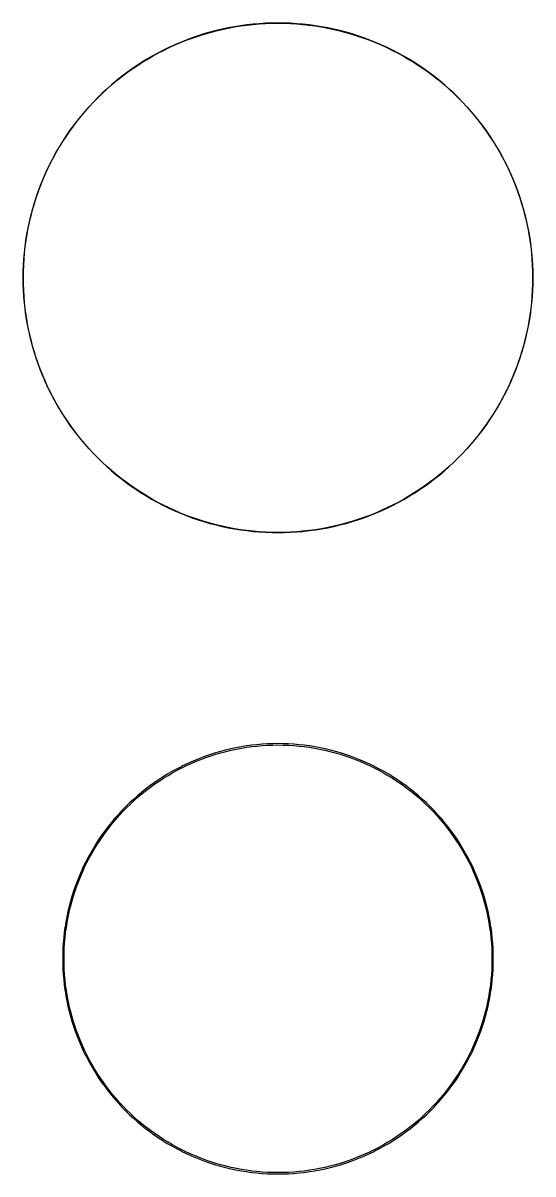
# Model space of a CAD drawing. Extents: x 2 to 62, y 0 to 129.
# Drawn here: x 27.32 to 36.82, y 36.13 to 57.6 of the extents above; entities that cross this region are included whole.
import ezdxf

# ---------------------------------------------------------------- set-up
doc = ezdxf.new("R2010")
doc.units = 0

msp = doc.modelspace()

# ---------------------------------------------------------------- linework, layer by layer
at = {"color": 34, "true_color": 0x008000}
for points in [[(31.95091, 57.59627, 0), (31.83432, 57.59195, 0), (31.71799, 57.58484, 0), (31.60191, 57.57494, 0), (31.48609, 57.56198, 0), (31.37052, 57.54649, 0), (31.37013, 57.54643, 0), (31.25548, 57.52795, 0), (31.25546, 57.52795, 0), (31.25506, 57.52788, 0), (31.14051, 57.50655, 0), (31.02646, 57.48242, 0), (30.91293, 57.45549, 0), (30.80015, 57.42578, 0), (30.68814, 57.39326, 0), (30.57714, 57.35796, 0), (30.4669, 57.32011, 0), (30.35768, 57.27947, 0), (30.24922, 57.23604, 0), (30.14229, 57.19032, 0), (30.03612, 57.1418, 0), (29.93147, 57.0905, 0), (29.93112, 57.09032, 0), (29.82748, 57.03672, 0), (29.72538, 56.98033, 0), (29.62479, 56.92166, 0), (29.52548, 56.8607, 0), (29.42769, 56.79695, 0), (29.33168, 56.73116, 0), (29.23719, 56.66283, 0), (29.14448, 56.59222, 0), (29.05329, 56.51932, 0), (28.96414, 56.44439, 0), (28.87676, 56.36718, 0), (28.79142, 56.28768, 0), (28.70785, 56.2064, 0), (28.70757, 56.20612, 0), (28.62629, 56.12255, 0), (28.54679, 56.03721, 0), (28.46957, 55.94983, 0), (28.39464, 55.86068, 0), (28.32175, 55.76949, 0), (28.25113, 55.67678, 0), (28.18281, 55.58229, 0), (28.11702, 55.48628, 0), (28.05327, 55.38849, 0), (27.99231, 55.28918, 0), (27.93363, 55.18859, 0), (27.87725, 55.08648, 0), (27.87707, 55.08613, 0), (27.82365, 54.98285, 0), (27.82347, 54.9825, 0), (27.77216, 54.87785, 0), (27.72365, 54.77168, 0), (27.67793, 54.66474, 0), (27.6345, 54.55629, 0), (27.59386, 54.44707, 0), (27.55601, 54.33683, 0), (27.5207, 54.22583, 0), (27.48819, 54.11382, 0), (27.45847, 54.00104, 0), (27.43155, 53.8875, 0), (27.40742, 53.77346, 0), (27.38608, 53.6589, 0), (27.38602, 53.65851, 0), (27.36754, 53.54384, 0), (27.36748, 53.54345, 0), (27.35198, 53.42788, 0), (27.33903, 53.31205, 0), (27.32913, 53.19598, 0), (27.32201, 53.07964, 0), (27.3177, 52.96306, 0), (27.31617, 52.84647, 0), (27.3177, 52.72989, 0), (27.32201, 52.6133, 0), (27.32913, 52.49697, 0), (27.33903, 52.38089, 0), (27.35198, 52.26507, 0), (27.36748, 52.1495, 0), (27.36754, 52.1491, 0), (27.38608, 52.03404, 0), (27.40742, 51.91949, 0), (27.43155, 51.80544, 0), (27.45847, 51.6919, 0), (27.48819, 51.57913, 0), (27.5207, 51.46711, 0), (27.55601, 51.35612, 0), (27.59386, 51.24588, 0), (27.6345, 51.13666, 0), (27.67793, 51.0282, 0), (27.72365, 50.92127, 0), (27.77216, 50.8151, 0), (27.77234, 50.81474, 0), (27.82347, 50.71045, 0), (27.82365, 50.71009, 0), (27.87725, 50.60646, 0), (27.93363, 50.50435, 0), (27.99231, 50.40377, 0), (28.05327, 50.30446, 0), (28.11702, 50.20667, 0), (28.18281, 50.11065, 0), (28.25113, 50.01617, 0), (28.32175, 49.92346, 0), (28.39464, 49.83227, 0), (28.46957, 49.74312, 0), (28.54679, 49.65574, 0), (28.62629, 49.5704, 0), (28.70757, 49.48683, 0), (28.70785, 49.48655, 0), (28.79142, 49.40527, 0), (28.87676, 49.32577, 0), (28.96414, 49.24855, 0), (29.05329, 49.17362, 0), (29.14448, 49.10072, 0), (29.23719, 49.03011, 0), (29.33168, 48.96179, 0), (29.42769, 48.896, 0), (29.52548, 48.83225, 0), (29.62479, 48.77129, 0), (29.72538, 48.71261, 0), (29.82748, 48.65622, 0), (29.93112, 48.60263, 0), (29.93147, 48.60245, 0), (30.03612, 48.55114, 0), (30.14229, 48.50263, 0), (30.24922, 48.45691, 0), (30.35768, 48.41347, 0), (30.4669, 48.37283, 0), (30.57714, 48.33499, 0), (30.68814, 48.29968, 0), (30.80015, 48.26717, 0), (30.91293, 48.23745, 0), (31.02646, 48.21053, 0), (31.14051, 48.1864, 0), (31.25506, 48.16506, 0), (31.37013, 48.14652, 0), (31.37052, 48.14646, 0), (31.48609, 48.13096, 0), (31.60191, 48.11801, 0), (31.71799, 48.1081, 0), (31.83432, 48.10099, 0), (31.95091, 48.09667, 0), (32.06749, 48.09515, 0), (32.18408, 48.09667, 0), (32.30066, 48.10099, 0), (32.417, 48.1081, 0), (32.53308, 48.11801, 0), (32.64889, 48.13096, 0), (32.76447, 48.14646, 0), (32.76486, 48.14652, 0), (32.87993, 48.16506, 0), (32.99448, 48.1864, 0), (33.10853, 48.21053, 0), (33.22206, 48.23745, 0), (33.33484, 48.26717, 0), (33.44685, 48.29968, 0), (33.55785, 48.33499, 0), (33.66809, 48.37283, 0), (33.77731, 48.41347, 0), (33.88577, 48.45691, 0), (33.9927, 48.50263, 0), (34.09887, 48.55114, 0), (34.20351, 48.60245, 0), (34.20387, 48.60263, 0), (34.30751, 48.65622, 0), (34.40961, 48.71261, 0), (34.51019, 48.77129, 0), (34.60951, 48.83225, 0), (34.70729, 48.896, 0), (34.80331, 48.96179, 0), (34.89779, 49.03011, 0), (34.99051, 49.10072, 0), (35.0817, 49.17362, 0), (35.17085, 49.24855, 0), (35.25822, 49.32577, 0), (35.34357, 49.40527, 0), (35.42714, 49.48655, 0), (35.42742, 49.48683, 0), (35.50842, 49.57012, 0), (35.50869, 49.5704, 0), (35.5882, 49.65574, 0), (35.66541, 49.74312, 0), (35.74035, 49.83227, 0), (35.81324, 49.92346, 0), (35.88386, 50.01617, 0), (35.95218, 50.11065, 0), (36.01797, 50.20667, 0), (36.08171, 50.30446, 0), (36.14268, 50.40377, 0), (36.20136, 50.50435, 0), (36.25774, 50.60646, 0), (36.31134, 50.71009, 0), (36.31152, 50.71045, 0), (36.36265, 50.81474, 0), (36.36283, 50.8151, 0), (36.41134, 50.92127, 0), (36.45706, 51.0282, 0), (36.50049, 51.13666, 0), (36.54113, 51.24588, 0), (36.57898, 51.35612, 0), (36.61428, 51.46711, 0), (36.6468, 51.57913, 0), (36.67651, 51.6919, 0), (36.70344, 51.80544, 0), (36.72757, 51.91949, 0), (36.74891, 52.03404, 0), (36.76744, 52.1491, 0), (36.76751, 52.1495, 0), (36.783, 52.26507, 0), (36.79596, 52.38089, 0), (36.80587, 52.49697, 0), (36.81298, 52.6133, 0), (36.81729, 52.72989, 0), (36.81882, 52.84647, 0), (36.81729, 52.96306, 0), (36.81298, 53.07964, 0), (36.80587, 53.19598, 0), (36.79596, 53.31205, 0), (36.783, 53.42788, 0), (36.76751, 53.54345, 0), (36.76744, 53.54384, 0), (36.74897, 53.65851, 0), (36.74891, 53.6589, 0), (36.72757, 53.77346, 0), (36.70344, 53.8875, 0), (36.67651, 54.00104, 0), (36.6468, 54.11382, 0), (36.61428, 54.22583, 0), (36.57898, 54.33683, 0), (36.54113, 54.44707, 0), (36.50049, 54.55629, 0), (36.45706, 54.66474, 0), (36.41134, 54.77168, 0), (36.36283, 54.87785, 0), (36.31152, 54.9825, 0), (36.31134, 54.98285, 0), (36.25792, 55.08613, 0), (36.25774, 55.08648, 0), (36.20136, 55.18859, 0), (36.14268, 55.28918, 0), (36.08171, 55.38849, 0), (36.01797, 55.48628, 0), (35.95218, 55.58229, 0), (35.88386, 55.67678, 0), (35.81324, 55.76949, 0), (35.74035, 55.86068, 0), (35.66541, 55.94983, 0), (35.5882, 56.03721, 0), (35.50869, 56.12255, 0), (35.42742, 56.20612, 0), (35.42714, 56.2064, 0), (35.34357, 56.28768, 0), (35.25822, 56.36718, 0), (35.17085, 56.44439, 0), (35.0817, 56.51932, 0), (34.99051, 56.59222, 0), (34.89779, 56.66283, 0), (34.80331, 56.73116, 0), (34.70729, 56.79695, 0), (34.60951, 56.8607, 0), (34.51019, 56.92166, 0), (34.40961, 56.98033, 0), (34.30751, 57.03672, 0), (34.20387, 57.09032, 0), (34.20351, 57.0905, 0), (34.09887, 57.1418, 0), (33.9927, 57.19032, 0), (33.88577, 57.23604, 0), (33.77731, 57.27947, 0), (33.66809, 57.32011, 0), (33.55785, 57.35796, 0), (33.44685, 57.39326, 0), (33.33484, 57.42578, 0), (33.22206, 57.45549, 0), (33.10853, 57.48242, 0), (32.99448, 57.50655, 0), (32.87993, 57.52788, 0), (32.87953, 57.52795, 0), (32.87951, 57.52795, 0), (32.76486, 57.54643, 0), (32.76447, 57.54649, 0), (32.64889, 57.56198, 0), (32.53308, 57.57494, 0), (32.417, 57.58484, 0), (32.30066, 57.59195, 0), (32.18408, 57.59627, 0), (32.06749, 57.5978, 0), (31.95091, 57.59627, 0)], [(32.30066, 48.10353, 0), (32.18408, 48.09921, 0), (32.06749, 48.09769, 0), (31.95091, 48.09921, 0), (31.83432, 48.10353, 0), (31.71799, 48.11064, 0), (31.60191, 48.12055, 0), (31.48609, 48.1335, 0), (31.37052, 48.149, 0), (31.3705, 48.149, 0), (31.25585, 48.16748, 0), (31.1413, 48.18881, 0), (31.02725, 48.21294, 0), (30.91371, 48.23987, 0), (30.80094, 48.26958, 0), (30.68892, 48.3021, 0), (30.57792, 48.3374, 0), (30.46769, 48.37525, 0), (30.35847, 48.41589, 0), (30.25001, 48.45932, 0), (30.14308, 48.50504, 0), (30.0369, 48.55356, 0), (29.9323, 48.60484, 0), (29.82898, 48.65828, 0), (29.72687, 48.71467, 0), (29.62629, 48.77334, 0), (29.52697, 48.8343, 0), (29.42918, 48.89805, 0), (29.33317, 48.96384, 0), (29.23868, 49.03217, 0), (29.14597, 49.10278, 0), (29.05479, 49.17568, 0), (28.96563, 49.25061, 0), (28.87826, 49.32782, 0), (28.79291, 49.40732, 0), (28.70949, 49.48846, 0), (28.62835, 49.57189, 0), (28.54884, 49.65723, 0), (28.47163, 49.74461, 0), (28.3967, 49.83376, 0), (28.3238, 49.92495, 0), (28.25319, 50.01766, 0), (28.18486, 50.11215, 0), (28.11908, 50.20816, 0), (28.05532, 50.30595, 0), (27.99436, 50.40526, 0), (27.93569, 50.50585, 0), (27.8793, 50.60796, 0), (27.82578, 50.71146, 0), (27.77458, 50.81588, 0), (27.72606, 50.92205, 0), (27.68034, 51.02899, 0), (27.63691, 51.13745, 0), (27.59627, 51.24667, 0), (27.55842, 51.3569, 0), (27.52312, 51.4679, 0), (27.49061, 51.57991, 0), (27.46089, 51.69269, 0), (27.43396, 51.80623, 0), (27.40983, 51.92027, 0), (27.3885, 52.03483, 0), (27.37002, 52.1495, 0), (27.35453, 52.26507, 0), (27.34157, 52.38089, 0), (27.33167, 52.49697, 0), (27.32455, 52.6133, 0), (27.32024, 52.72989, 0), (27.31871, 52.84647, 0), (27.32024, 52.96306, 0), (27.32455, 53.07964, 0), (27.33167, 53.19598, 0), (27.34157, 53.31205, 0), (27.35453, 53.42788, 0), (27.37001, 53.54335, 0), (27.3885, 53.65812, 0), (27.40983, 53.77267, 0), (27.43396, 53.88672, 0), (27.46089, 54.00026, 0), (27.49061, 54.11303, 0), (27.52312, 54.22505, 0), (27.55842, 54.33604, 0), (27.59627, 54.44628, 0), (27.63691, 54.5555, 0), (27.68034, 54.66396, 0), (27.72606, 54.77089, 0), (27.77458, 54.87706, 0), (27.82587, 54.98167, 0), (27.8793, 55.08499, 0), (27.93569, 55.1871, 0), (27.99436, 55.28768, 0), (28.05532, 55.387, 0), (28.11908, 55.48479, 0), (28.18486, 55.5808, 0), (28.25319, 55.67529, 0), (28.3238, 55.768, 0), (28.3967, 55.85918, 0), (28.47163, 55.94834, 0), (28.54884, 56.03571, 0), (28.62835, 56.12106, 0), (28.70949, 56.20448, 0), (28.79291, 56.28562, 0), (28.87826, 56.36512, 0), (28.96563, 56.44234, 0), (29.05479, 56.51727, 0), (29.14597, 56.59017, 0), (29.23868, 56.66078, 0), (29.33317, 56.72911, 0), (29.42918, 56.79489, 0), (29.52697, 56.85865, 0), (29.62629, 56.91961, 0), (29.72687, 56.97828, 0), (29.82898, 57.03467, 0), (29.93226, 57.08808, 0), (30.0369, 57.13939, 0), (30.14308, 57.1879, 0), (30.25001, 57.23362, 0), (30.35847, 57.27706, 0), (30.46769, 57.3177, 0), (30.57792, 57.35554, 0), (30.68892, 57.39085, 0), (30.80094, 57.42336, 0), (30.91371, 57.45308, 0), (31.02725, 57.48, 0), (31.1413, 57.50413, 0), (31.25585, 57.52547, 0), (31.37062, 57.54396, 0), (31.48609, 57.55944, 0), (31.60191, 57.5724, 0), (31.71799, 57.5823, 0), (31.83432, 57.58942, 0), (31.95091, 57.59373, 0), (32.06749, 57.59526, 0), (32.18408, 57.59373, 0), (32.30066, 57.58942, 0), (32.417, 57.5823, 0), (32.53308, 57.5724, 0), (32.64889, 57.55944, 0), (32.76437, 57.54396, 0), (32.87914, 57.52547, 0), (32.99369, 57.50413, 0), (33.10774, 57.48, 0), (33.22128, 57.45308, 0), (33.33405, 57.42336, 0), (33.44607, 57.39085, 0), (33.55707, 57.35554, 0), (33.66729, 57.3177, 0), (33.77652, 57.27706, 0), (33.88498, 57.23362, 0), (33.9919, 57.1879, 0), (34.09809, 57.13939, 0), (34.20273, 57.08808, 0), (34.30601, 57.03467, 0), (34.40811, 56.97828, 0), (34.50869, 56.91961, 0), (34.60802, 56.85865, 0), (34.70581, 56.79489, 0), (34.80182, 56.72911, 0), (34.89631, 56.66078, 0), (34.98901, 56.59017, 0), (35.0802, 56.51727, 0), (35.16935, 56.44234, 0), (35.25672, 56.36512, 0), (35.34208, 56.28562, 0), (35.4255, 56.20448, 0), (35.50663, 56.12106, 0), (35.58615, 56.03571, 0), (35.66335, 55.94834, 0), (35.73829, 55.85918, 0), (35.81119, 55.768, 0), (35.8818, 55.67529, 0), (35.95013, 55.5808, 0), (36.01591, 55.48479, 0), (36.07967, 55.387, 0), (36.14063, 55.28768, 0), (36.1993, 55.1871, 0), (36.25569, 55.08499, 0), (36.30912, 54.98167, 0), (36.36041, 54.87706, 0), (36.40893, 54.77089, 0), (36.45465, 54.66396, 0), (36.49808, 54.5555, 0), (36.53872, 54.44628, 0), (36.57656, 54.33604, 0), (36.61187, 54.22505, 0), (36.64438, 54.11303, 0), (36.6741, 54.00026, 0), (36.70103, 53.88672, 0), (36.72516, 53.77267, 0), (36.74649, 53.65812, 0), (36.76498, 53.54334, 0), (36.78047, 53.42788, 0), (36.79341, 53.31205, 0), (36.80333, 53.19598, 0), (36.81044, 53.07964, 0), (36.81476, 52.96306, 0), (36.81628, 52.84647, 0), (36.81476, 52.72989, 0), (36.81044, 52.6133, 0), (36.80333, 52.49697, 0), (36.79341, 52.38089, 0), (36.78047, 52.26507, 0), (36.76497, 52.1495, 0), (36.74649, 52.03483, 0), (36.74642, 52.03444, 0), (36.72516, 51.92027, 0), (36.70103, 51.80623, 0), (36.6741, 51.69269, 0), (36.64438, 51.57991, 0), (36.61187, 51.4679, 0), (36.57656, 51.3569, 0), (36.53872, 51.24667, 0), (36.49808, 51.13745, 0), (36.45465, 51.02899, 0), (36.40893, 50.92205, 0), (36.36041, 50.81588, 0), (36.30921, 50.71146, 0), (36.25569, 50.60796, 0), (36.1993, 50.50585, 0), (36.14063, 50.40526, 0), (36.07967, 50.30595, 0), (36.01591, 50.20816, 0), (35.95013, 50.11215, 0), (35.8818, 50.01766, 0), (35.81119, 49.92495, 0), (35.73829, 49.83376, 0), (35.66335, 49.74461, 0), (35.58615, 49.65723, 0), (35.50663, 49.57189, 0), (35.4255, 49.48846, 0), (35.34208, 49.40732, 0), (35.25672, 49.32782, 0), (35.16935, 49.25061, 0), (35.0802, 49.17568, 0), (34.98901, 49.10278, 0), (34.89631, 49.03217, 0), (34.80182, 48.96384, 0), (34.70581, 48.89805, 0), (34.60802, 48.8343, 0), (34.50869, 48.77334, 0), (34.40811, 48.71467, 0), (34.30601, 48.65828, 0), (34.20269, 48.60484, 0), (34.09809, 48.55356, 0), (33.9919, 48.50504, 0), (33.88498, 48.45932, 0), (33.77652, 48.41589, 0), (33.66729, 48.37525, 0), (33.55707, 48.3374, 0), (33.44607, 48.3021, 0), (33.33405, 48.26958, 0), (33.22128, 48.23987, 0), (33.10774, 48.21294, 0), (32.99369, 48.18881, 0), (32.87914, 48.16748, 0), (32.76449, 48.149, 0), (32.76447, 48.149, 0), (32.64889, 48.1335, 0), (32.53308, 48.12055, 0), (32.417, 48.11064, 0), (32.30066, 48.10353, 0)], [(31.96945, 44.1579, 0), (31.87115, 44.15434, 0), (31.77336, 44.14824, 0), (31.67532, 44.13986, 0), (31.57778, 44.12919, 0), (31.4805, 44.11599, 0), (31.47658, 44.11536, 0), (31.3798, 44.09962, 0), (31.28328, 44.08158, 0), (31.18727, 44.06126, 0), (31.09177, 44.03866, 0), (30.99677, 44.01376, 0), (30.90254, 43.98633, 0), (30.80881, 43.95661, 0), (30.7161, 43.92461, 0), (30.6239, 43.89057, 0), (30.53297, 43.854, 0), (30.44254, 43.81539, 0), (30.35339, 43.7745, 0), (30.26525, 43.73132, 0), (30.26171, 43.72951, 0), (30.17433, 43.6843, 0), (30.08848, 43.63706, 0), (30.00365, 43.58778, 0), (29.92008, 43.53622, 0), (29.83778, 43.48262, 0), (29.75676, 43.427, 0), (29.67726, 43.36959, 0), (29.59902, 43.31016, 0), (29.52257, 43.24869, 0), (29.44739, 43.1857, 0), (29.37373, 43.12042, 0), (29.30184, 43.05362, 0), (29.23149, 42.98529, 0), (29.22868, 42.98248, 0), (29.16035, 42.91212, 0), (29.09355, 42.84024, 0), (29.02827, 42.76658, 0), (28.96528, 42.6914, 0), (28.90381, 42.61494, 0), (28.84437, 42.53671, 0), (28.78697, 42.45721, 0), (28.73134, 42.37618, 0), (28.67775, 42.29389, 0), (28.62619, 42.21032, 0), (28.57691, 42.12549, 0), (28.52967, 42.03963, 0), (28.48446, 41.95226, 0), (28.48265, 41.94872, 0), (28.43947, 41.86058, 0), (28.39858, 41.77143, 0), (28.35997, 41.68099, 0), (28.32339, 41.59006, 0), (28.28936, 41.49787, 0), (28.25735, 41.40516, 0), (28.22764, 41.31143, 0), (28.2002, 41.2172, 0), (28.17531, 41.1222, 0), (28.15271, 41.0267, 0), (28.13239, 40.93069, 0), (28.11435, 40.83417, 0), (28.11418, 40.83312, 0), (28.0986, 40.73739, 0), (28.09798, 40.73346, 0), (28.08478, 40.63619, 0), (28.07411, 40.53864, 0), (28.06573, 40.44061, 0), (28.05963, 40.34281, 0), (28.05607, 40.24452, 0), (28.0548, 40.14647, 0), (28.05607, 40.04843, 0), (28.05963, 39.95013, 0), (28.06573, 39.85234, 0), (28.07411, 39.7543, 0), (28.08478, 39.65676, 0), (28.09798, 39.55948, 0), (28.0986, 39.55554, 0), (28.11435, 39.45877, 0), (28.13239, 39.36226, 0), (28.15271, 39.26625, 0), (28.17531, 39.17074, 0), (28.2002, 39.07575, 0), (28.22764, 38.98151, 0), (28.25735, 38.88779, 0), (28.28936, 38.79508, 0), (28.32339, 38.70288, 0), (28.35997, 38.61193, 0), (28.39858, 38.52152, 0), (28.43947, 38.43237, 0), (28.48265, 38.34423, 0), (28.48446, 38.34069, 0), (28.52967, 38.25331, 0), (28.57691, 38.16746, 0), (28.62619, 38.08262, 0), (28.67775, 37.99906, 0), (28.73134, 37.91675, 0), (28.78697, 37.83574, 0), (28.84437, 37.75623, 0), (28.90381, 37.67799, 0), (28.96528, 37.60155, 0), (29.02827, 37.52635, 0), (29.09355, 37.4527, 0), (29.16035, 37.38082, 0), (29.22868, 37.31046, 0), (29.23149, 37.30765, 0), (29.30184, 37.23933, 0), (29.37373, 37.17253, 0), (29.44739, 37.10725, 0), (29.52257, 37.04426, 0), (29.59902, 36.98279, 0), (29.67726, 36.92335, 0), (29.75676, 36.86595, 0), (29.83778, 36.81031, 0), (29.92008, 36.75672, 0), (30.00365, 36.70517, 0), (30.08848, 36.65589, 0), (30.17433, 36.60864, 0), (30.26171, 36.56342, 0), (30.26525, 36.56163, 0), (30.35339, 36.51845, 0), (30.44254, 36.47755, 0), (30.53297, 36.43895, 0), (30.6239, 36.40237, 0), (30.7161, 36.36834, 0), (30.80881, 36.33632, 0), (30.90254, 36.30661, 0), (30.99677, 36.27917, 0), (31.09177, 36.25428, 0), (31.18727, 36.23167, 0), (31.28328, 36.21136, 0), (31.3798, 36.19333, 0), (31.47658, 36.17758, 0), (31.4805, 36.17696, 0), (31.57778, 36.16375, 0), (31.67532, 36.15309, 0), (31.77336, 36.1447, 0), (31.87115, 36.13861, 0), (31.96945, 36.13505, 0), (32.06749, 36.13378, 0), (32.16554, 36.13505, 0), (32.26384, 36.13861, 0), (32.36163, 36.1447, 0), (32.45967, 36.15309, 0), (32.55721, 36.16375, 0), (32.65449, 36.17696, 0), (32.65841, 36.17758, 0), (32.75519, 36.19333, 0), (32.8517, 36.21136, 0), (32.94771, 36.23167, 0), (33.04322, 36.25428, 0), (33.13821, 36.27917, 0), (33.23245, 36.30661, 0), (33.32618, 36.33632, 0), (33.41888, 36.36834, 0), (33.51109, 36.40237, 0), (33.60202, 36.43895, 0), (33.69245, 36.47755, 0), (33.78159, 36.51845, 0), (33.86974, 36.56163, 0), (33.87328, 36.56342, 0), (33.96065, 36.60864, 0), (34.04651, 36.65589, 0), (34.13134, 36.70517, 0), (34.21491, 36.75672, 0), (34.29721, 36.81031, 0), (34.37823, 36.86595, 0), (34.45773, 36.92335, 0), (34.53597, 36.98279, 0), (34.61242, 37.04426, 0), (34.6876, 37.10725, 0), (34.76126, 37.17253, 0), (34.83315, 37.23933, 0), (34.9035, 37.30765, 0), (34.90631, 37.31046, 0), (34.97464, 37.38082, 0), (35.04144, 37.4527, 0), (35.10672, 37.52635, 0), (35.16971, 37.60155, 0), (35.23118, 37.67799, 0), (35.29061, 37.75623, 0), (35.34802, 37.83574, 0), (35.40365, 37.91675, 0), (35.45724, 37.99906, 0), (35.5088, 38.08262, 0), (35.55807, 38.16746, 0), (35.60532, 38.25331, 0), (35.65053, 38.34069, 0), (35.65234, 38.34423, 0), (35.69552, 38.43237, 0), (35.73641, 38.52152, 0), (35.77502, 38.61193, 0), (35.8116, 38.70288, 0), (35.84563, 38.79508, 0), (35.87764, 38.88779, 0), (35.90735, 38.98151, 0), (35.93479, 39.07575, 0), (35.95968, 39.17074, 0), (35.98228, 39.26625, 0), (36.0026, 39.36226, 0), (36.02064, 39.45877, 0), (36.03638, 39.55554, 0), (36.03701, 39.55948, 0), (36.05022, 39.65676, 0), (36.06087, 39.7543, 0), (36.06927, 39.85234, 0), (36.07536, 39.95013, 0), (36.07891, 40.04843, 0), (36.08019, 40.14647, 0), (36.07891, 40.24452, 0), (36.07536, 40.34281, 0), (36.06927, 40.44061, 0), (36.06087, 40.53864, 0), (36.05022, 40.63619, 0), (36.03701, 40.73346, 0), (36.03638, 40.73739, 0), (36.02081, 40.83312, 0), (36.02064, 40.83417, 0), (36.0026, 40.93069, 0), (35.98228, 41.0267, 0), (35.95968, 41.1222, 0), (35.93479, 41.2172, 0), (35.90735, 41.31143, 0), (35.87764, 41.40516, 0), (35.84563, 41.49787, 0), (35.8116, 41.59006, 0), (35.77502, 41.68099, 0), (35.73641, 41.77143, 0), (35.69552, 41.86058, 0), (35.65234, 41.94872, 0), (35.65053, 41.95226, 0), (35.60532, 42.03963, 0), (35.55807, 42.12549, 0), (35.5088, 42.21032, 0), (35.45724, 42.29389, 0), (35.40365, 42.37618, 0), (35.34802, 42.45721, 0), (35.29061, 42.53671, 0), (35.23118, 42.61494, 0), (35.16971, 42.6914, 0), (35.10672, 42.76658, 0), (35.04144, 42.84024, 0), (34.97464, 42.91212, 0), (34.90631, 42.98248, 0), (34.9035, 42.98529, 0), (34.83315, 43.05362, 0), (34.76126, 43.12042, 0), (34.6876, 43.1857, 0), (34.61242, 43.24869, 0), (34.53597, 43.31016, 0), (34.45773, 43.36959, 0), (34.37823, 43.427, 0), (34.29721, 43.48262, 0), (34.21491, 43.53622, 0), (34.13134, 43.58778, 0), (34.04651, 43.63706, 0), (33.96065, 43.6843, 0), (33.87328, 43.72951, 0), (33.86974, 43.73132, 0), (33.78159, 43.7745, 0), (33.69245, 43.81539, 0), (33.60202, 43.854, 0), (33.51109, 43.89057, 0), (33.41888, 43.92461, 0), (33.32618, 43.95661, 0), (33.23245, 43.98633, 0), (33.13821, 44.01376, 0), (33.04322, 44.03866, 0), (32.94771, 44.06126, 0), (32.8517, 44.08158, 0), (32.75519, 44.09962, 0), (32.65841, 44.11536, 0), (32.65449, 44.11599, 0), (32.55721, 44.12919, 0), (32.45967, 44.13986, 0), (32.36163, 44.14824, 0), (32.26384, 44.15434, 0), (32.16554, 44.1579, 0), (32.06749, 44.15917, 0), (31.96945, 44.1579, 0)], [(32.26384, 36.164, 0), (32.16554, 36.16044, 0), (32.06749, 36.15918, 0), (31.96945, 36.16044, 0), (31.87115, 36.164, 0), (31.77336, 36.1701, 0), (31.67532, 36.17848, 0), (31.57778, 36.18915, 0), (31.48123, 36.20226, 0), (31.38765, 36.21749, 0), (31.29113, 36.23552, 0), (31.19512, 36.25584, 0), (31.09962, 36.27845, 0), (31.00462, 36.30334, 0), (30.91039, 36.33077, 0), (30.81666, 36.36049, 0), (30.72395, 36.39249, 0), (30.63175, 36.42653, 0), (30.54082, 36.46311, 0), (30.45039, 36.50171, 0), (30.36124, 36.54261, 0), (30.27353, 36.58558, 0), (30.18926, 36.62919, 0), (30.10341, 36.67644, 0), (30.01858, 36.72572, 0), (29.93501, 36.77727, 0), (29.85271, 36.83086, 0), (29.77169, 36.8865, 0), (29.69219, 36.9439, 0), (29.61395, 37.00334, 0), (29.5375, 37.06481, 0), (29.46232, 37.1278, 0), (29.38866, 37.19308, 0), (29.31677, 37.25988, 0), (29.24785, 37.32682, 0), (29.1809, 37.39575, 0), (29.1141, 37.46763, 0), (29.04882, 37.54128, 0), (28.98583, 37.61648, 0), (28.92436, 37.69292, 0), (28.86492, 37.77116, 0), (28.80752, 37.85067, 0), (28.75189, 37.93169, 0), (28.6983, 38.01399, 0), (28.64674, 38.09755, 0), (28.59746, 38.18239, 0), (28.55022, 38.26824, 0), (28.50625, 38.35323, 0), (28.46363, 38.44021, 0), (28.42274, 38.52937, 0), (28.38413, 38.61979, 0), (28.34755, 38.71073, 0), (28.31352, 38.80293, 0), (28.28151, 38.89564, 0), (28.25179, 38.98936, 0), (28.22436, 39.08359, 0), (28.19947, 39.17859, 0), (28.17686, 39.27409, 0), (28.15654, 39.3701, 0), (28.13851, 39.46663, 0), (28.12329, 39.56015, 0), (28.11018, 39.65676, 0), (28.09951, 39.7543, 0), (28.09113, 39.85234, 0), (28.08503, 39.95013, 0), (28.08147, 40.04843, 0), (28.0802, 40.14647, 0), (28.08147, 40.24452, 0), (28.08503, 40.34281, 0), (28.09113, 40.44061, 0), (28.09951, 40.53864, 0), (28.11018, 40.63619, 0), (28.12329, 40.7328, 0), (28.13851, 40.82632, 0), (28.15654, 40.92284, 0), (28.17686, 41.01885, 0), (28.19947, 41.11435, 0), (28.22436, 41.20935, 0), (28.25179, 41.30357, 0), (28.28151, 41.3973, 0), (28.31352, 41.49002, 0), (28.34755, 41.58222, 0), (28.38413, 41.67315, 0), (28.42274, 41.76357, 0), (28.46363, 41.85273, 0), (28.50634, 41.93989, 0), (28.55022, 42.0247, 0), (28.59746, 42.11056, 0), (28.64674, 42.19539, 0), (28.6983, 42.27896, 0), (28.75189, 42.36125, 0), (28.80752, 42.44228, 0), (28.86492, 42.52178, 0), (28.92436, 42.60001, 0), (28.98583, 42.67647, 0), (29.04882, 42.75165, 0), (29.1141, 42.82531, 0), (29.1809, 42.89719, 0), (29.24785, 42.96613, 0), (29.31677, 43.03307, 0), (29.38866, 43.09987, 0), (29.46232, 43.16515, 0), (29.5375, 43.22814, 0), (29.61395, 43.28961, 0), (29.69219, 43.34904, 0), (29.77169, 43.40645, 0), (29.85271, 43.46207, 0), (29.93501, 43.51567, 0), (30.01858, 43.56723, 0), (30.10341, 43.61651, 0), (30.18926, 43.66375, 0), (30.27425, 43.70772, 0), (30.36124, 43.75034, 0), (30.45039, 43.79123, 0), (30.54082, 43.82984, 0), (30.63175, 43.86642, 0), (30.72395, 43.90045, 0), (30.81666, 43.93246, 0), (30.91039, 43.96217, 0), (31.00462, 43.98961, 0), (31.09962, 44.0145, 0), (31.19512, 44.0371, 0), (31.29113, 44.05742, 0), (31.38765, 44.07546, 0), (31.48122, 44.09069, 0), (31.57778, 44.10379, 0), (31.67532, 44.11446, 0), (31.77336, 44.12284, 0), (31.87115, 44.12894, 0), (31.96945, 44.13249, 0), (32.06749, 44.13377, 0), (32.16554, 44.13249, 0), (32.26384, 44.12894, 0), (32.36163, 44.12284, 0), (32.45967, 44.11446, 0), (32.55721, 44.10379, 0), (32.65377, 44.09069, 0), (32.74734, 44.07546, 0), (32.84386, 44.05742, 0), (32.93987, 44.0371, 0), (33.03537, 44.0145, 0), (33.13037, 43.98961, 0), (33.2246, 43.96217, 0), (33.31833, 43.93246, 0), (33.41104, 43.90045, 0), (33.50324, 43.86642, 0), (33.59417, 43.82984, 0), (33.6846, 43.79123, 0), (33.77375, 43.75034, 0), (33.86074, 43.70773, 0), (33.94572, 43.66375, 0), (34.03158, 43.61651, 0), (34.11641, 43.56723, 0), (34.19997, 43.51567, 0), (34.28228, 43.46207, 0), (34.3633, 43.40645, 0), (34.4428, 43.34904, 0), (34.52104, 43.28961, 0), (34.59749, 43.22814, 0), (34.67266, 43.16515, 0), (34.74633, 43.09987, 0), (34.81821, 43.03307, 0), (34.88697, 42.96629, 0), (34.95409, 42.89719, 0), (35.02089, 42.82531, 0), (35.08617, 42.75165, 0), (35.14916, 42.67647, 0), (35.21063, 42.60001, 0), (35.27006, 42.52178, 0), (35.32747, 42.44228, 0), (35.3831, 42.36125, 0), (35.43669, 42.27896, 0), (35.48825, 42.19539, 0), (35.53752, 42.11056, 0), (35.58477, 42.0247, 0), (35.62865, 41.93989, 0), (35.67136, 41.85273, 0), (35.71224, 41.76357, 0), (35.75086, 41.67315, 0), (35.78743, 41.58222, 0), (35.82147, 41.49002, 0), (35.85347, 41.3973, 0), (35.8832, 41.30357, 0), (35.91062, 41.20935, 0), (35.93551, 41.11435, 0), (35.95812, 41.01885, 0), (35.97845, 40.92284, 0), (35.99648, 40.82632, 0), (36.01164, 40.73316, 0), (36.02482, 40.63619, 0), (36.03548, 40.53864, 0), (36.04387, 40.44061, 0), (36.04996, 40.34281, 0), (36.05352, 40.24452, 0), (36.05478, 40.14647, 0), (36.05352, 40.04843, 0), (36.04996, 39.95013, 0), (36.04387, 39.85234, 0), (36.03548, 39.7543, 0), (36.02482, 39.65676, 0), (36.01164, 39.55978, 0), (35.99648, 39.46663, 0), (35.97845, 39.3701, 0), (35.95812, 39.27409, 0), (35.93551, 39.17859, 0), (35.91062, 39.08359, 0), (35.8832, 38.98936, 0), (35.85347, 38.89564, 0), (35.82147, 38.80293, 0), (35.78743, 38.71073, 0), (35.75086, 38.61979, 0), (35.71224, 38.52937, 0), (35.67136, 38.44021, 0), (35.62874, 38.35323, 0), (35.58477, 38.26824, 0), (35.53752, 38.18239, 0), (35.48825, 38.09755, 0), (35.43669, 38.01399, 0), (35.3831, 37.93169, 0), (35.32747, 37.85067, 0), (35.27006, 37.77116, 0), (35.21063, 37.69292, 0), (35.14916, 37.61648, 0), (35.08617, 37.54128, 0), (35.02089, 37.46763, 0), (34.95409, 37.39575, 0), (34.88698, 37.32665, 0), (34.81821, 37.25988, 0), (34.74633, 37.19308, 0), (34.67266, 37.1278, 0), (34.59749, 37.06481, 0), (34.52104, 37.00334, 0), (34.4428, 36.9439, 0), (34.3633, 36.8865, 0), (34.28228, 36.83086, 0), (34.19997, 36.77727, 0), (34.11641, 36.72572, 0), (34.03158, 36.67644, 0), (33.94572, 36.62919, 0), (33.86145, 36.58557, 0), (33.77375, 36.54261, 0), (33.6846, 36.50171, 0), (33.59417, 36.46311, 0), (33.50324, 36.42653, 0), (33.41104, 36.39249, 0), (33.31833, 36.36049, 0), (33.2246, 36.33077, 0), (33.13037, 36.30334, 0), (33.03537, 36.27845, 0), (32.93987, 36.25584, 0), (32.84386, 36.23552, 0), (32.74734, 36.21749, 0), (32.65376, 36.20226, 0), (32.55721, 36.18915, 0), (32.45967, 36.17848, 0), (32.36163, 36.1701, 0), (32.26384, 36.164, 0)]]:
    msp.add_polyline3d(points, close=True, dxfattribs=at)

doc.saveas('drawing.dxf')
